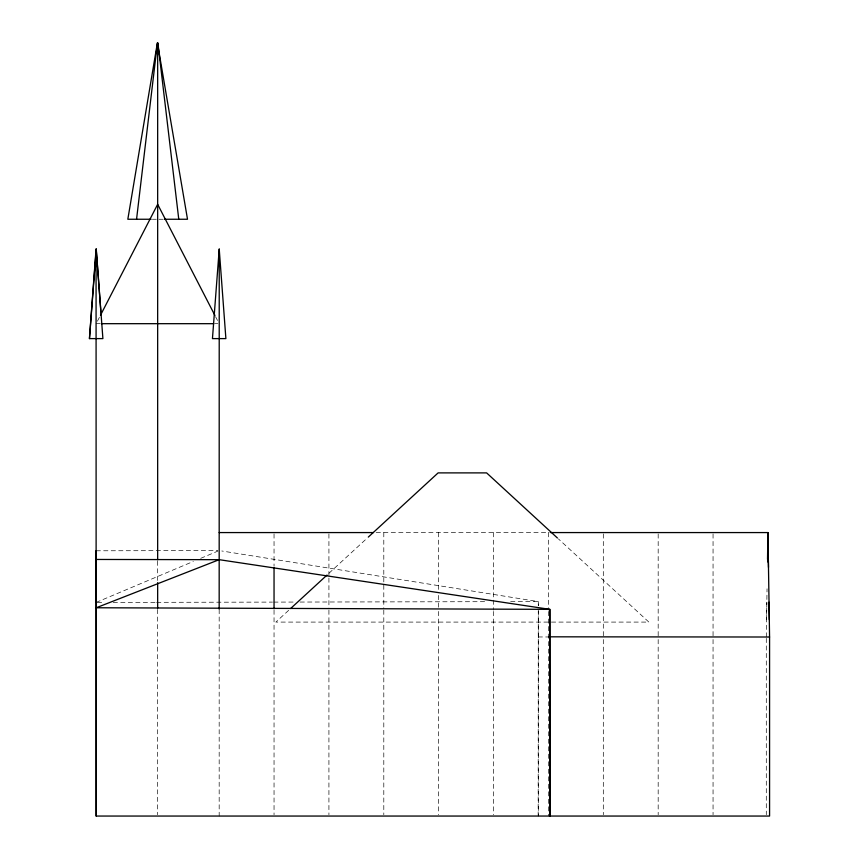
<?xml version="1.0" encoding="UTF-8"?>
<svg xmlns="http://www.w3.org/2000/svg" width="859" height="859" viewBox="0 0 859 859"><rect width="100%" height="100%" fill="white"/><g stroke="black" fill="none" stroke-linecap="round" stroke-linejoin="round"><path stroke-width="0.64" stroke-dasharray="4.29 3.22" d="M538.163 816.05L538.271 610.438M538.292 605.52L538.314 601.59L221.815 550.984M766.292 637.013L767.044 588.802M766.561 619.597L766.84 602.202M97.411 321.212L99.869 316.445M288.656 610.33L275.868 622.088L648.867 622.088L558.404 538.894M328.965 573.264L367.319 537.992M96.079 602.438L193.318 561.453M200.705 558.339L217.939 551.081M96.144 550.791L217.853 550.565M97.4 602.438L103.982 602.427M113.195 602.406L155.307 602.331M156.628 602.32L272.443 602.105M273.763 602.105L294.82 602.062M300.092 602.052L486.978 601.687M510.675 601.644L538.314 601.59L538.314 605.606M152.397 219.249L156.349 219.249M158.99 219.249L162.942 219.249M96.144 323.682L100.192 323.682M215.158 323.682L217.853 323.682M376.156 532.569L549.234 532.569M538.163 636.959L548.901 636.97M215.555 316.67L217.961 321.341M766.292 638.344L766.292 814.719M713.056 533.901L713.056 638.205M713.056 639.547L713.056 814.708M658.177 533.901L658.177 638.205M658.177 639.547L658.177 814.708M603.308 533.901L603.308 638.205M603.308 639.547L603.308 814.708M548.429 532.569L548.429 610.126M548.429 611.458L548.429 816.05M538.314 610.974L538.314 816.05M493.549 532.569L493.549 610.126M493.549 611.458L493.549 814.708M438.681 532.569L438.681 590.069M438.681 595.416L438.681 610.126M438.681 611.458L438.681 814.708M383.801 532.569L383.801 608.784M383.801 610.126L383.801 814.708M328.922 533.901L328.922 576.69M328.922 578.032L328.922 608.784M328.922 610.126L328.922 814.708M274.042 533.901L274.042 565.995M274.042 610.126L274.042 814.708M219.174 609.45L219.174 816.05M157.659 561.163L157.659 582.627M157.659 609.461L157.659 814.708"/><path stroke-width="1.29" d="M96.079 602.438L96.144 550.791L96.111 568.003M767.516 559.349L767.935 532.569L550.576 532.569M89.476 338.607L96.24 249.089L102.897 338.607L89.422 338.607L96.068 249.089L96.154 816.05L769.578 816.05L769.578 637.013L767.935 532.569L767.935 561.99M136.56 219.249L157.444 42.95L187.509 219.249L164.262 219.249M157.369 42.95L127.83 219.249L151.077 219.249M100.492 315.253L157.659 204.324L214.954 315.5M290.621 608.526L327 575.068M368.307 537.09L438.122 472.89L486.613 472.89L557.416 537.992M550.104 816.05L549.803 609.342L219.174 559.681L96.229 607.764L96.229 816.05M219.228 249.089L212.452 338.607L225.885 338.607L219.228 249.089L219.174 609.085M101.469 323.682L213.88 323.682M219.174 532.569L373.472 532.569M219.174 559.681L96.187 559.456L96.229 607.764L549.803 609.342L549.803 816.05M550.104 636.82L769.578 637.013M157.884 42.95L178.769 219.249M96.197 249.089L100.868 311.881M768.204 549.975L768.483 567.38M769.02 602.202L769.31 619.597M274.042 567.337L274.042 608.784M157.669 42.95L157.659 559.821M157.659 582.627L157.659 608.118"/></g></svg>
